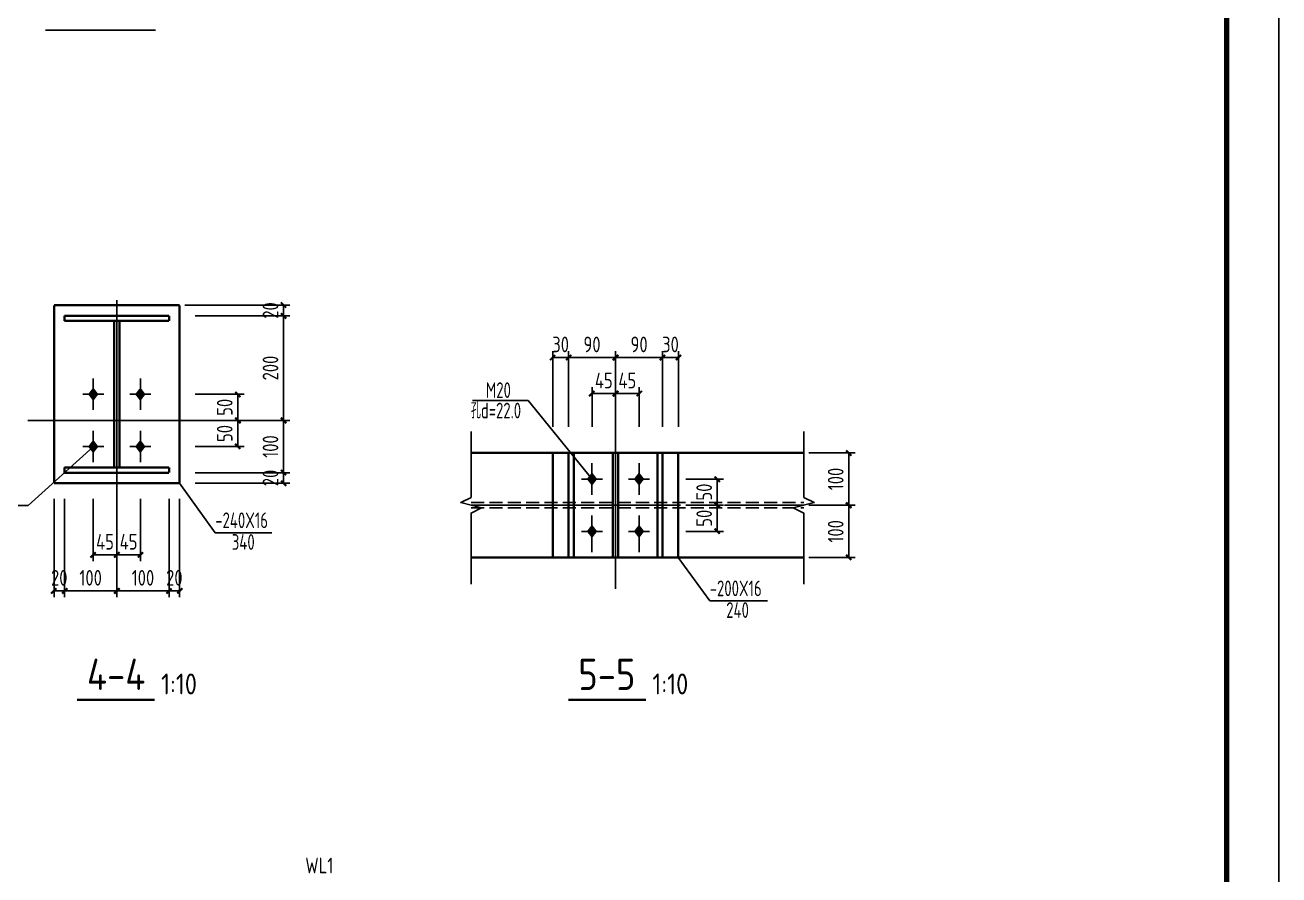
# Model space of a CAD drawing. Header units: millimetres. Extents: x 865974 to 875117, y 41124 to 44891.
# Drawn here: x 871367.6 to 871607.2, y 41283.9 to 41446.3 of the extents above; entities that cross this region are included whole.
import ezdxf

# ---------------------------------------------------------------- set-up
doc = ezdxf.new("R2010")
doc.units = ezdxf.units.MM
doc.header["$LTSCALE"] = 1000
doc.header["$MEASUREMENT"] = 0
for name, pattern in [('2', [11.4, 9, -0.9, 0.6, -0.9]), ('DASH', [0.35, 0.25, -0.1]), ('DOTE', [2.42, 2, -0.2, 0.02, -0.2])]:
    doc.linetypes.add(name, pattern=pattern)
for name, color, linetype in [('10', 7, 'Continuous'), ('1000', 2, 'Continuous'), ('DIM', 7, 'Continuous'), ('DOTE', 1, 'DOTE'), ('M_Thin', 7, 'Continuous'), ('中文', 7, 'Continuous'), ('尺寸标注', 7, 'Continuous'), ('文字', 7, 'Continuous'), ('螺栓孔标注', 253, 'Continuous'), ('轴线', 253, '2'), ('钢板标注', 253, 'Continuous')]:
    doc.layers.add(name, color=color, linetype=linetype)
doc.layers.add('数字', color=3, linetype='Continuous', lineweight=9)
doc.styles.add('GBHZ', font='gbenor.shx', dxfattribs={"width": 0.9, "bigfont": 'gbcbig.shx'})
doc.dimstyles.new('Y10', dxfattribs={"dimscale": 0, "dimtxt": 3, "dimasz": 0.01, "dimexe": 1.2, "dimexo": 1, "dimgap": 1, "dimtad": 1, "dimdec": 0, "dimlfac": 10, "dimzin": 0, "dimdsep": 46, "dimtxsty": 'GBHZ', "dimblk1": 'DX', "dimblk2": 'DX', "dimsah": 1, "dimcen": 0.09, "dimdle": 1, "dimadec": 0, "dimazin": 0, "dimtfac": 1, "dimtdec": 0, "dimtix": 1, "dimtmove": 2, "dimatfit": 3, "dimldrblk": 'DX', "dimfxl": 0, "dimtolj": 1, "dimtzin": 0, "dimarcsym": 0})

# ---------------------------------------------------------------- blocks, each defined once
blk = doc.blocks.new('DX')
at = {"color": 0, "linetype": 'ByBlock', "const_width": 40}
blk.add_lwpolyline([(-54, -51), (46, 49)], dxfattribs=at)
blk = doc.blocks.new('*D415')
at = {"layer": 'Defpoints', "color": 0, "transparency": 16777216}
for p in [(871399.09, 41360.74), (871416.97, 41360.74), (871399.09, 41358.74)]:
    blk.add_point(p, dxfattribs=at)
at = {"layer": 'DIM', "color": 0, "lineweight": -2, "transparency": 16777216}
for p, q in [((871400.09, 41360.74), (871418.17, 41360.74)), ((871416.97, 41360.75), (871416.97, 41360.76)), ((871416.97, 41358.74), (871416.97, 41360.74)), ((871400.09, 41358.74), (871418.17, 41358.74)), ((871416.97, 41358.73), (871416.97, 41358.72))]:
    blk.add_line(p, q, dxfattribs=at)
at = {"layer": 'DIM', "color": 0, "lineweight": -2, "transparency": 16777216, "xscale": 0.01, "yscale": 0.01, "zscale": 0.01}
for p, rotation in [((871416.97, 41360.74), 270), ((871416.97, 41358.74), 90)]:
    blk.add_blockref('DX', p, dxfattribs=dict(at, rotation=rotation))
at = {"layer": 'DIM', "color": 0, "transparency": 16777216, "insert": (871414.47, 41359.74), "char_height": 3, "attachment_point": 5, "rotation": 90, "style": 'GBHZ'}
blk.add_mtext('\\A1;20', dxfattribs=at)
blk = doc.blocks.new('*D416')
at = {"layer": 'Defpoints', "color": 0, "transparency": 16777216}
for p in [(871399.09, 41370.74), (871416.97, 41370.74), (871399.09, 41360.74)]:
    blk.add_point(p, dxfattribs=at)
at = {"layer": 'DIM', "color": 0, "lineweight": -2, "transparency": 16777216}
for p, q in [((871400.09, 41370.74), (871418.17, 41370.74)), ((871416.97, 41360.75), (871416.97, 41370.73)), ((871400.09, 41360.74), (871418.17, 41360.74))]:
    blk.add_line(p, q, dxfattribs=at)
at = {"layer": 'DIM', "color": 0, "lineweight": -2, "transparency": 16777216, "xscale": 0.01, "yscale": 0.01, "zscale": 0.01}
for p, rotation in [((871416.97, 41370.74), 90), ((871416.97, 41360.74), 270)]:
    blk.add_blockref('DX', p, dxfattribs=dict(at, rotation=rotation))
at = {"layer": 'DIM', "color": 0, "transparency": 16777216, "insert": (871414.47, 41365.74), "char_height": 3, "attachment_point": 5, "rotation": 90, "style": 'GBHZ'}
blk.add_mtext('\\A1;100', dxfattribs=at)
blk = doc.blocks.new('*D417')
at = {"layer": 'Defpoints', "color": 0, "transparency": 16777216}
for p in [(871399.09, 41390.74), (871416.97, 41390.74), (871399.09, 41370.74)]:
    blk.add_point(p, dxfattribs=at)
at = {"layer": 'DIM', "color": 0, "lineweight": -2, "transparency": 16777216}
for p, q in [((871400.09, 41390.74), (871418.17, 41390.74)), ((871416.97, 41370.75), (871416.97, 41390.73)), ((871400.09, 41370.74), (871418.17, 41370.74))]:
    blk.add_line(p, q, dxfattribs=at)
at = {"layer": 'DIM', "color": 0, "lineweight": -2, "transparency": 16777216, "xscale": 0.01, "yscale": 0.01, "zscale": 0.01}
for p, rotation in [((871416.97, 41390.74), 90), ((871416.97, 41370.74), 270)]:
    blk.add_blockref('DX', p, dxfattribs=dict(at, rotation=rotation))
at = {"layer": 'DIM', "color": 0, "transparency": 16777216, "insert": (871414.47, 41380.74), "char_height": 3, "attachment_point": 5, "rotation": 90, "style": 'GBHZ'}
blk.add_mtext('\\A1;200', dxfattribs=at)
blk = doc.blocks.new('*D418')
at = {"layer": 'Defpoints', "color": 0, "transparency": 16777216}
for p in [(871399.09, 41370.74), (871408.22, 41370.74), (871399.09, 41365.74)]:
    blk.add_point(p, dxfattribs=at)
at = {"layer": 'DIM', "color": 0, "lineweight": -2, "transparency": 16777216}
for p, q in [((871400.09, 41370.74), (871409.42, 41370.74)), ((871408.22, 41365.75), (871408.22, 41370.73)), ((871400.09, 41365.74), (871409.42, 41365.74))]:
    blk.add_line(p, q, dxfattribs=at)
at = {"layer": 'DIM', "color": 0, "lineweight": -2, "transparency": 16777216, "xscale": 0.01, "yscale": 0.01, "zscale": 0.01}
for p, rotation in [((871408.22, 41370.74), 90), ((871408.22, 41365.74), 270)]:
    blk.add_blockref('DX', p, dxfattribs=dict(at, rotation=rotation))
at = {"layer": 'DIM', "color": 0, "transparency": 16777216, "insert": (871405.72, 41368.24), "char_height": 3, "attachment_point": 5, "rotation": 90, "style": 'GBHZ'}
blk.add_mtext('\\A1;50', dxfattribs=at)
blk = doc.blocks.new('*D419')
at = {"layer": 'Defpoints', "color": 0, "transparency": 16777216}
for p in [(871399.09, 41375.74), (871408.22, 41375.74), (871399.09, 41370.74)]:
    blk.add_point(p, dxfattribs=at)
at = {"layer": 'DIM', "color": 0, "lineweight": -2, "transparency": 16777216}
for p, q in [((871400.09, 41375.74), (871409.42, 41375.74)), ((871408.22, 41370.75), (871408.22, 41375.73)), ((871400.09, 41370.74), (871409.42, 41370.74))]:
    blk.add_line(p, q, dxfattribs=at)
at = {"layer": 'DIM', "color": 0, "lineweight": -2, "transparency": 16777216, "xscale": 0.01, "yscale": 0.01, "zscale": 0.01}
for p, rotation in [((871408.22, 41375.74), 90), ((871408.22, 41370.74), 270)]:
    blk.add_blockref('DX', p, dxfattribs=dict(at, rotation=rotation))
at = {"layer": 'DIM', "color": 0, "transparency": 16777216, "insert": (871405.72, 41373.24), "char_height": 3, "attachment_point": 5, "rotation": 90, "style": 'GBHZ'}
blk.add_mtext('\\A1;50', dxfattribs=at)
blk = doc.blocks.new('*D420')
at = {"layer": 'Defpoints', "color": 0, "transparency": 16777216}
for p in [(871373.09, 41356.74), (871375.09, 41356.74), (871375.09, 41338.16)]:
    blk.add_point(p, dxfattribs=at)
at = {"layer": 'DIM', "color": 0, "lineweight": -2, "transparency": 16777216}
for p, q in [((871373.09, 41355.74), (871373.09, 41336.96)), ((871375.09, 41355.74), (871375.09, 41336.96)), ((871373.08, 41338.16), (871373.07, 41338.16)), ((871373.09, 41338.16), (871375.09, 41338.16)), ((871375.1, 41338.16), (871375.11, 41338.16))]:
    blk.add_line(p, q, dxfattribs=at)
at = {"layer": 'DIM', "color": 0, "lineweight": -2, "transparency": 16777216, "xscale": 0.01, "yscale": 0.01, "zscale": 0.01}
blk.add_blockref('DX', (871373.09, 41338.16), dxfattribs=at)
at = {"layer": 'DIM', "color": 0, "lineweight": -2, "transparency": 16777216, "xscale": 0.01, "yscale": 0.01, "zscale": 0.01, "rotation": 180}
blk.add_blockref('DX', (871375.09, 41338.16), dxfattribs=at)
at = {"layer": 'DIM', "color": 0, "transparency": 16777216, "insert": (871374.09, 41340.66), "char_height": 3, "attachment_point": 5, "style": 'GBHZ'}
blk.add_mtext('\\A1;20', dxfattribs=at)
blk = doc.blocks.new('*D421')
at = {"layer": 'Defpoints', "color": 0, "transparency": 16777216}
for p in [(871375.09, 41356.74), (871385.09, 41356.74), (871385.09, 41338.16)]:
    blk.add_point(p, dxfattribs=at)
at = {"layer": 'DIM', "color": 0, "lineweight": -2, "transparency": 16777216}
for p, q in [((871375.09, 41355.74), (871375.09, 41336.96)), ((871385.09, 41355.74), (871385.09, 41336.96)), ((871375.1, 41338.16), (871385.08, 41338.16))]:
    blk.add_line(p, q, dxfattribs=at)
at = {"layer": 'DIM', "color": 0, "lineweight": -2, "transparency": 16777216, "xscale": 0.01, "yscale": 0.01, "zscale": 0.01, "rotation": 180}
blk.add_blockref('DX', (871375.09, 41338.16), dxfattribs=at)
at = {"layer": 'DIM', "color": 0, "lineweight": -2, "transparency": 16777216, "xscale": 0.01, "yscale": 0.01, "zscale": 0.01}
blk.add_blockref('DX', (871385.09, 41338.16), dxfattribs=at)
at = {"layer": 'DIM', "color": 0, "transparency": 16777216, "insert": (871380.09, 41340.66), "char_height": 3, "attachment_point": 5, "style": 'GBHZ'}
blk.add_mtext('\\A1;100', dxfattribs=at)
blk = doc.blocks.new('*D422')
at = {"layer": 'Defpoints', "color": 0, "transparency": 16777216}
for p in [(871385.09, 41356.74), (871395.09, 41356.74), (871395.09, 41338.16)]:
    blk.add_point(p, dxfattribs=at)
at = {"layer": 'DIM', "color": 0, "lineweight": -2, "transparency": 16777216}
for p, q in [((871385.09, 41355.74), (871385.09, 41336.96)), ((871395.09, 41355.74), (871395.09, 41336.96)), ((871385.1, 41338.16), (871395.08, 41338.16))]:
    blk.add_line(p, q, dxfattribs=at)
at = {"layer": 'DIM', "color": 0, "lineweight": -2, "transparency": 16777216, "xscale": 0.01, "yscale": 0.01, "zscale": 0.01, "rotation": 180}
blk.add_blockref('DX', (871385.09, 41338.16), dxfattribs=at)
at = {"layer": 'DIM', "color": 0, "lineweight": -2, "transparency": 16777216, "xscale": 0.01, "yscale": 0.01, "zscale": 0.01}
blk.add_blockref('DX', (871395.09, 41338.16), dxfattribs=at)
at = {"layer": 'DIM', "color": 0, "transparency": 16777216, "insert": (871390.09, 41340.66), "char_height": 3, "attachment_point": 5, "style": 'GBHZ'}
blk.add_mtext('\\A1;100', dxfattribs=at)
blk = doc.blocks.new('*D423')
at = {"layer": 'Defpoints', "color": 0, "transparency": 16777216}
for p in [(871395.09, 41356.74), (871397.09, 41356.74), (871397.09, 41338.16)]:
    blk.add_point(p, dxfattribs=at)
at = {"layer": 'DIM', "color": 0, "lineweight": -2, "transparency": 16777216}
for p, q in [((871395.09, 41355.74), (871395.09, 41336.96)), ((871397.09, 41355.74), (871397.09, 41336.96)), ((871395.08, 41338.16), (871395.07, 41338.16)), ((871395.09, 41338.16), (871397.09, 41338.16)), ((871397.1, 41338.16), (871397.11, 41338.16))]:
    blk.add_line(p, q, dxfattribs=at)
at = {"layer": 'DIM', "color": 0, "lineweight": -2, "transparency": 16777216, "xscale": 0.01, "yscale": 0.01, "zscale": 0.01}
blk.add_blockref('DX', (871395.09, 41338.16), dxfattribs=at)
at = {"layer": 'DIM', "color": 0, "lineweight": -2, "transparency": 16777216, "xscale": 0.01, "yscale": 0.01, "zscale": 0.01, "rotation": 180}
blk.add_blockref('DX', (871397.09, 41338.16), dxfattribs=at)
at = {"layer": 'DIM', "color": 0, "transparency": 16777216, "insert": (871396.09, 41340.66), "char_height": 3, "attachment_point": 5, "style": 'GBHZ'}
blk.add_mtext('\\A1;20', dxfattribs=at)
blk = doc.blocks.new('*D424')
at = {"layer": 'Defpoints', "color": 0, "transparency": 16777216}
for p in [(871380.59, 41356.74), (871385.09, 41356.74), (871385.09, 41345.05)]:
    blk.add_point(p, dxfattribs=at)
at = {"layer": 'DIM', "color": 0, "lineweight": -2, "transparency": 16777216}
for p, q in [((871380.59, 41355.74), (871380.59, 41343.85)), ((871385.09, 41355.74), (871385.09, 41343.85)), ((871380.58, 41345.05), (871380.57, 41345.05)), ((871380.59, 41345.05), (871385.09, 41345.05)), ((871385.1, 41345.05), (871385.11, 41345.05))]:
    blk.add_line(p, q, dxfattribs=at)
at = {"layer": 'DIM', "color": 0, "lineweight": -2, "transparency": 16777216, "xscale": 0.01, "yscale": 0.01, "zscale": 0.01}
blk.add_blockref('DX', (871380.59, 41345.05), dxfattribs=at)
at = {"layer": 'DIM', "color": 0, "lineweight": -2, "transparency": 16777216, "xscale": 0.01, "yscale": 0.01, "zscale": 0.01, "rotation": 180}
blk.add_blockref('DX', (871385.09, 41345.05), dxfattribs=at)
at = {"layer": 'DIM', "color": 0, "transparency": 16777216, "insert": (871382.84, 41347.55), "char_height": 3, "attachment_point": 5, "style": 'GBHZ'}
blk.add_mtext('\\A1;45', dxfattribs=at)
blk = doc.blocks.new('*D425')
at = {"layer": 'Defpoints', "color": 0, "transparency": 16777216}
for p in [(871385.09, 41356.74), (871389.59, 41356.74), (871389.59, 41345.05)]:
    blk.add_point(p, dxfattribs=at)
at = {"layer": 'DIM', "color": 0, "lineweight": -2, "transparency": 16777216}
for p, q in [((871385.09, 41355.74), (871385.09, 41343.85)), ((871389.59, 41355.74), (871389.59, 41343.85)), ((871385.08, 41345.05), (871385.07, 41345.05)), ((871385.09, 41345.05), (871389.59, 41345.05)), ((871389.6, 41345.05), (871389.61, 41345.05))]:
    blk.add_line(p, q, dxfattribs=at)
at = {"layer": 'DIM', "color": 0, "lineweight": -2, "transparency": 16777216, "xscale": 0.01, "yscale": 0.01, "zscale": 0.01}
blk.add_blockref('DX', (871385.09, 41345.05), dxfattribs=at)
at = {"layer": 'DIM', "color": 0, "lineweight": -2, "transparency": 16777216, "xscale": 0.01, "yscale": 0.01, "zscale": 0.01, "rotation": 180}
blk.add_blockref('DX', (871389.59, 41345.05), dxfattribs=at)
at = {"layer": 'DIM', "color": 0, "transparency": 16777216, "insert": (871387.34, 41347.55), "char_height": 3, "attachment_point": 5, "style": 'GBHZ'}
blk.add_mtext('\\A1;45', dxfattribs=at)
blk = doc.blocks.new('*D426')
at = {"layer": 'Defpoints', "color": 0, "transparency": 16777216}
for p in [(871397.09, 41392.74), (871400.09, 41390.74), (871416.97, 41390.74)]:
    blk.add_point(p, dxfattribs=at)
at = {"layer": 'DIM', "color": 0, "lineweight": -2, "transparency": 16777216}
for p, q in [((871398.09, 41392.74), (871418.17, 41392.74)), ((871416.97, 41392.75), (871416.97, 41392.76)), ((871416.97, 41392.74), (871416.97, 41390.74)), ((871401.09, 41390.74), (871418.17, 41390.74)), ((871416.97, 41390.73), (871416.97, 41390.72))]:
    blk.add_line(p, q, dxfattribs=at)
at = {"layer": 'DIM', "color": 0, "lineweight": -2, "transparency": 16777216, "xscale": 0.01, "yscale": 0.01, "zscale": 0.01}
for p, rotation in [((871416.97, 41392.74), 270), ((871416.97, 41390.74), 90)]:
    blk.add_blockref('DX', p, dxfattribs=dict(at, rotation=rotation))
at = {"layer": 'DIM', "color": 0, "transparency": 16777216, "insert": (871414.47, 41391.74), "char_height": 3, "attachment_point": 5, "rotation": 90, "style": 'GBHZ'}
blk.add_mtext('\\A1;20', dxfattribs=at)
blk = doc.blocks.new('*D427')
at = {"layer": 'Defpoints', "color": 0, "transparency": 16777216}
for p in [(871492.87, 41354.54), (871499.87, 41354.54), (871492.87, 41349.54)]:
    blk.add_point(p, dxfattribs=at)
at = {"layer": 'DIM', "color": 0, "lineweight": -2, "transparency": 16777216}
for p, q in [((871493.87, 41354.54), (871501.07, 41354.54)), ((871499.87, 41349.55), (871499.87, 41354.53)), ((871493.87, 41349.54), (871501.07, 41349.54))]:
    blk.add_line(p, q, dxfattribs=at)
at = {"layer": 'DIM', "color": 0, "lineweight": -2, "transparency": 16777216, "xscale": 0.01, "yscale": 0.01, "zscale": 0.01}
for p, rotation in [((871499.87, 41354.54), 90), ((871499.87, 41349.54), 270)]:
    blk.add_blockref('DX', p, dxfattribs=dict(at, rotation=rotation))
at = {"layer": 'DIM', "color": 0, "transparency": 16777216, "insert": (871497.37, 41352.04), "char_height": 3, "attachment_point": 5, "rotation": 90, "style": 'GBHZ'}
blk.add_mtext('\\A1;50', dxfattribs=at)
blk = doc.blocks.new('*D428')
at = {"layer": 'Defpoints', "color": 0, "transparency": 16777216}
for p in [(871492.87, 41359.54), (871499.87, 41359.54), (871492.87, 41354.54)]:
    blk.add_point(p, dxfattribs=at)
at = {"layer": 'DIM', "color": 0, "lineweight": -2, "transparency": 16777216}
for p, q in [((871493.87, 41359.54), (871501.07, 41359.54)), ((871499.87, 41354.55), (871499.87, 41359.53)), ((871493.87, 41354.54), (871501.07, 41354.54))]:
    blk.add_line(p, q, dxfattribs=at)
at = {"layer": 'DIM', "color": 0, "lineweight": -2, "transparency": 16777216, "xscale": 0.01, "yscale": 0.01, "zscale": 0.01}
for p, rotation in [((871499.87, 41359.54), 90), ((871499.87, 41354.54), 270)]:
    blk.add_blockref('DX', p, dxfattribs=dict(at, rotation=rotation))
at = {"layer": 'DIM', "color": 0, "transparency": 16777216, "insert": (871497.37, 41357.04), "char_height": 3, "attachment_point": 5, "rotation": 90, "style": 'GBHZ'}
blk.add_mtext('\\A1;50', dxfattribs=at)
blk = doc.blocks.new('*D429')
at = {"layer": 'Defpoints', "color": 0, "transparency": 16777216}
for p in [(871471.43, 41382.75), (871468.43, 41368.54), (871471.43, 41368.54)]:
    blk.add_point(p, dxfattribs=at)
at = {"layer": 'DIM', "color": 0, "lineweight": -2, "transparency": 16777216}
for p, q in [((871468.43, 41369.54), (871468.43, 41383.95)), ((871471.43, 41369.54), (871471.43, 41383.95)), ((871468.42, 41382.75), (871468.41, 41382.75)), ((871468.43, 41382.75), (871471.43, 41382.75)), ((871471.44, 41382.75), (871471.45, 41382.75))]:
    blk.add_line(p, q, dxfattribs=at)
at = {"layer": 'DIM', "color": 0, "lineweight": -2, "transparency": 16777216, "xscale": 0.01, "yscale": 0.01, "zscale": 0.01}
blk.add_blockref('DX', (871468.43, 41382.75), dxfattribs=at)
at = {"layer": 'DIM', "color": 0, "lineweight": -2, "transparency": 16777216, "xscale": 0.01, "yscale": 0.01, "zscale": 0.01, "rotation": 180}
blk.add_blockref('DX', (871471.43, 41382.75), dxfattribs=at)
at = {"layer": 'DIM', "color": 0, "transparency": 16777216, "insert": (871469.93, 41385.25), "char_height": 3, "attachment_point": 5, "style": 'GBHZ'}
blk.add_mtext('\\A1;30', dxfattribs=at)
blk = doc.blocks.new('*D430')
at = {"layer": 'Defpoints', "color": 0, "transparency": 16777216}
for p in [(871480.43, 41382.75), (871471.43, 41368.54), (871480.43, 41368.54)]:
    blk.add_point(p, dxfattribs=at)
at = {"layer": 'DIM', "color": 0, "lineweight": -2, "transparency": 16777216}
for p, q in [((871471.43, 41369.54), (871471.43, 41383.95)), ((871480.43, 41369.54), (871480.43, 41383.95)), ((871471.44, 41382.75), (871480.42, 41382.75))]:
    blk.add_line(p, q, dxfattribs=at)
at = {"layer": 'DIM', "color": 0, "lineweight": -2, "transparency": 16777216, "xscale": 0.01, "yscale": 0.01, "zscale": 0.01, "rotation": 180}
blk.add_blockref('DX', (871471.43, 41382.75), dxfattribs=at)
at = {"layer": 'DIM', "color": 0, "lineweight": -2, "transparency": 16777216, "xscale": 0.01, "yscale": 0.01, "zscale": 0.01}
blk.add_blockref('DX', (871480.43, 41382.75), dxfattribs=at)
at = {"layer": 'DIM', "color": 0, "transparency": 16777216, "insert": (871475.93, 41385.25), "char_height": 3, "attachment_point": 5, "style": 'GBHZ'}
blk.add_mtext('\\A1;90', dxfattribs=at)
blk = doc.blocks.new('*D431')
at = {"layer": 'Defpoints', "color": 0, "transparency": 16777216}
for p in [(871489.43, 41382.75), (871480.43, 41368.54), (871489.43, 41368.54)]:
    blk.add_point(p, dxfattribs=at)
at = {"layer": 'DIM', "color": 0, "lineweight": -2, "transparency": 16777216}
for p, q in [((871480.43, 41369.54), (871480.43, 41383.95)), ((871489.43, 41369.54), (871489.43, 41383.95)), ((871480.44, 41382.75), (871489.42, 41382.75))]:
    blk.add_line(p, q, dxfattribs=at)
at = {"layer": 'DIM', "color": 0, "lineweight": -2, "transparency": 16777216, "xscale": 0.01, "yscale": 0.01, "zscale": 0.01, "rotation": 180}
blk.add_blockref('DX', (871480.43, 41382.75), dxfattribs=at)
at = {"layer": 'DIM', "color": 0, "lineweight": -2, "transparency": 16777216, "xscale": 0.01, "yscale": 0.01, "zscale": 0.01}
blk.add_blockref('DX', (871489.43, 41382.75), dxfattribs=at)
at = {"layer": 'DIM', "color": 0, "transparency": 16777216, "insert": (871484.93, 41385.25), "char_height": 3, "attachment_point": 5, "style": 'GBHZ'}
blk.add_mtext('\\A1;90', dxfattribs=at)
blk = doc.blocks.new('*D432')
at = {"layer": 'Defpoints', "color": 0, "transparency": 16777216}
for p in [(871492.43, 41382.75), (871489.43, 41368.54), (871492.43, 41368.54)]:
    blk.add_point(p, dxfattribs=at)
at = {"layer": 'DIM', "color": 0, "lineweight": -2, "transparency": 16777216}
for p, q in [((871489.43, 41369.54), (871489.43, 41383.95)), ((871492.43, 41369.54), (871492.43, 41383.95)), ((871489.42, 41382.75), (871489.41, 41382.75)), ((871489.43, 41382.75), (871492.43, 41382.75)), ((871492.44, 41382.75), (871492.45, 41382.75))]:
    blk.add_line(p, q, dxfattribs=at)
at = {"layer": 'DIM', "color": 0, "lineweight": -2, "transparency": 16777216, "xscale": 0.01, "yscale": 0.01, "zscale": 0.01}
blk.add_blockref('DX', (871489.43, 41382.75), dxfattribs=at)
at = {"layer": 'DIM', "color": 0, "lineweight": -2, "transparency": 16777216, "xscale": 0.01, "yscale": 0.01, "zscale": 0.01, "rotation": 180}
blk.add_blockref('DX', (871492.43, 41382.75), dxfattribs=at)
at = {"layer": 'DIM', "color": 0, "transparency": 16777216, "insert": (871490.93, 41385.25), "char_height": 3, "attachment_point": 5, "style": 'GBHZ'}
blk.add_mtext('\\A1;30', dxfattribs=at)
blk = doc.blocks.new('*D433')
at = {"layer": 'Defpoints', "color": 0, "transparency": 16777216}
for p in [(871480.43, 41375.86), (871475.93, 41368.54), (871480.43, 41368.54)]:
    blk.add_point(p, dxfattribs=at)
at = {"layer": 'DIM', "color": 0, "lineweight": -2, "transparency": 16777216}
for p, q in [((871475.92, 41375.86), (871475.91, 41375.86)), ((871475.93, 41369.54), (871475.93, 41377.06)), ((871475.93, 41375.86), (871480.43, 41375.86)), ((871480.43, 41369.54), (871480.43, 41377.06)), ((871480.44, 41375.86), (871480.45, 41375.86))]:
    blk.add_line(p, q, dxfattribs=at)
at = {"layer": 'DIM', "color": 0, "lineweight": -2, "transparency": 16777216, "xscale": 0.01, "yscale": 0.01, "zscale": 0.01}
blk.add_blockref('DX', (871475.93, 41375.86), dxfattribs=at)
at = {"layer": 'DIM', "color": 0, "lineweight": -2, "transparency": 16777216, "xscale": 0.01, "yscale": 0.01, "zscale": 0.01, "rotation": 180}
blk.add_blockref('DX', (871480.43, 41375.86), dxfattribs=at)
at = {"layer": 'DIM', "color": 0, "transparency": 16777216, "insert": (871478.18, 41378.36), "char_height": 3, "attachment_point": 5, "style": 'GBHZ'}
blk.add_mtext('\\A1;45', dxfattribs=at)
blk = doc.blocks.new('*D434')
at = {"layer": 'Defpoints', "color": 0, "transparency": 16777216}
for p in [(871484.93, 41375.86), (871480.43, 41368.54), (871484.93, 41368.54)]:
    blk.add_point(p, dxfattribs=at)
at = {"layer": 'DIM', "color": 0, "lineweight": -2, "transparency": 16777216}
for p, q in [((871480.42, 41375.86), (871480.41, 41375.86)), ((871480.43, 41369.54), (871480.43, 41377.06)), ((871480.43, 41375.86), (871484.93, 41375.86)), ((871484.93, 41369.54), (871484.93, 41377.06)), ((871484.94, 41375.86), (871484.95, 41375.86))]:
    blk.add_line(p, q, dxfattribs=at)
at = {"layer": 'DIM', "color": 0, "lineweight": -2, "transparency": 16777216, "xscale": 0.01, "yscale": 0.01, "zscale": 0.01}
blk.add_blockref('DX', (871480.43, 41375.86), dxfattribs=at)
at = {"layer": 'DIM', "color": 0, "lineweight": -2, "transparency": 16777216, "xscale": 0.01, "yscale": 0.01, "zscale": 0.01, "rotation": 180}
blk.add_blockref('DX', (871484.93, 41375.86), dxfattribs=at)
at = {"layer": 'DIM', "color": 0, "transparency": 16777216, "insert": (871482.68, 41378.36), "char_height": 3, "attachment_point": 5, "style": 'GBHZ'}
blk.add_mtext('\\A1;45', dxfattribs=at)
blk = doc.blocks.new('*D435')
at = {"layer": 'Defpoints', "color": 0, "transparency": 16777216}
for p in [(871516.4, 41364.54), (871516.4, 41354.54), (871525.01, 41354.54)]:
    blk.add_point(p, dxfattribs=at)
at = {"layer": 'DIM', "color": 0, "lineweight": -2, "transparency": 16777216}
for p, q in [((871517.4, 41364.54), (871526.21, 41364.54)), ((871525.01, 41364.53), (871525.01, 41354.55)), ((871517.4, 41354.54), (871526.21, 41354.54))]:
    blk.add_line(p, q, dxfattribs=at)
at = {"layer": 'DIM', "color": 0, "lineweight": -2, "transparency": 16777216, "xscale": 0.01, "yscale": 0.01, "zscale": 0.01}
for p, rotation in [((871525.01, 41364.54), 90), ((871525.01, 41354.54), 270)]:
    blk.add_blockref('DX', p, dxfattribs=dict(at, rotation=rotation))
at = {"layer": 'DIM', "color": 0, "transparency": 16777216, "insert": (871522.51, 41359.54), "char_height": 3, "attachment_point": 5, "rotation": 90, "style": 'GBHZ'}
blk.add_mtext('\\A1;100', dxfattribs=at)
blk = doc.blocks.new('*D436')
at = {"layer": 'Defpoints', "color": 0, "transparency": 16777216}
for p in [(871516.4, 41354.54), (871516.4, 41344.54), (871525.01, 41344.54)]:
    blk.add_point(p, dxfattribs=at)
at = {"layer": 'DIM', "color": 0, "lineweight": -2, "transparency": 16777216}
for p, q in [((871517.4, 41354.54), (871526.21, 41354.54)), ((871525.01, 41354.53), (871525.01, 41344.55)), ((871517.4, 41344.54), (871526.21, 41344.54))]:
    blk.add_line(p, q, dxfattribs=at)
at = {"layer": 'DIM', "color": 0, "lineweight": -2, "transparency": 16777216, "xscale": 0.01, "yscale": 0.01, "zscale": 0.01}
for p, rotation in [((871525.01, 41354.54), 90), ((871525.01, 41344.54), 270)]:
    blk.add_blockref('DX', p, dxfattribs=dict(at, rotation=rotation))
at = {"layer": 'DIM', "color": 0, "transparency": 16777216, "insert": (871522.51, 41349.54), "char_height": 3, "attachment_point": 5, "rotation": 90, "style": 'GBHZ'}
blk.add_mtext('\\A1;100', dxfattribs=at)

msp = doc.modelspace()

# ---------------------------------------------------------------- linework, layer by layer
at = {"color": 0}
msp.add_line((871607.235, 41717.604), (871607.235, 41123.604), dxfattribs=at)
at = {"color": 0, "const_width": 1}
msp.add_lwpolyline([(871597.235, 41133.604), (870791.235, 41133.604), (870791.235, 41707.604), (871597.235, 41707.604)], close=True, dxfattribs=at)
at = {"layer": '10', "color": 253}
for p, q in [((871380.589, 41378.739), (871380.589, 41372.739)), ((871389.589, 41378.739), (871389.589, 41372.739)), ((871382.589, 41375.739), (871378.589, 41375.739)), ((871391.589, 41375.739), (871387.589, 41375.739)), ((871380.589, 41368.739), (871380.589, 41362.739)), ((871389.589, 41368.739), (871389.589, 41362.739)), ((871382.589, 41365.739), (871378.589, 41365.739)), ((871391.589, 41365.739), (871387.589, 41365.739)), ((871475.926, 41362.536), (871475.926, 41356.536)), ((871484.926, 41362.536), (871484.926, 41356.536)), ((871477.926, 41359.536), (871473.926, 41359.536)), ((871486.926, 41359.536), (871482.926, 41359.536)), ((871475.926, 41352.536), (871475.926, 41345.536)), ((871484.926, 41352.536), (871484.926, 41345.536)), ((871477.926, 41349.536), (871473.926, 41349.536)), ((871486.926, 41349.536), (871482.926, 41349.536))]:
    msp.add_line(p, q, dxfattribs=at)
at = {"layer": '10', "const_width": 0.45, "elevation": 3}
for points in [[(871377.476, 41317.362), (871392.34, 41317.362)], [(871471.392, 41317.362), (871486.255, 41317.362)]]:
    msp.add_lwpolyline(points, dxfattribs=at)
at = {"layer": '10'}
for points in [[(871380.589, 41377.039), (871379.589, 41375.739), (871381.589, 41375.739), (871380.589, 41374.439)], [(871389.589, 41377.039), (871388.589, 41375.739), (871390.589, 41375.739), (871389.589, 41374.439)], [(871380.589, 41367.039), (871379.589, 41365.739), (871381.589, 41365.739), (871380.589, 41364.439)], [(871389.589, 41367.039), (871388.589, 41365.739), (871390.589, 41365.739), (871389.589, 41364.439)], [(871475.926, 41360.836), (871474.926, 41359.536), (871476.926, 41359.536), (871475.926, 41358.236)], [(871484.926, 41360.836), (871483.926, 41359.536), (871485.926, 41359.536), (871484.926, 41358.236)], [(871475.926, 41350.836), (871474.926, 41349.536), (871476.926, 41349.536), (871475.926, 41348.236)], [(871484.926, 41350.836), (871483.926, 41349.536), (871485.926, 41349.536), (871484.926, 41348.236)]]:
    msp.add_solid(points, dxfattribs=at)
at = {"layer": '1000', "const_width": 0.45}
for points in [[(871373.089, 41392.739), (871373.089, 41358.739)], [(871397.089, 41392.739), (871373.089, 41392.739)], [(871397.089, 41358.739), (871397.089, 41392.739)], [(871373.089, 41358.739), (871397.089, 41358.739)]]:
    msp.add_lwpolyline(points, dxfattribs=at)
at = {"layer": 'DOTE', "linetype": 'DOTE', "ltscale": 0.02}
for p, q in [((871385.089, 41353.739), (871385.089, 41397.739)), ((871480.426, 41338.536), (871480.426, 41374.177)), ((871368.089, 41370.739), (871402.089, 41370.739)), ((871452.826, 41354.536), (871516.396, 41354.536))]:
    msp.add_line(p, q, dxfattribs=at)
at = {"layer": 'M_Thin'}
for points in [[(871452.826, 41339.436), (871452.826, 41353.036), (871454.826, 41354.036), (871450.826, 41355.036), (871452.826, 41356.036), (871452.826, 41368.636)], [(871516.396, 41339.436), (871516.396, 41353.036), (871514.396, 41354.036), (871518.396, 41355.036), (871516.396, 41356.036), (871516.396, 41368.636)]]:
    msp.add_lwpolyline(points, dxfattribs=at)
at = {"layer": '尺寸标注', "color": 3, "linetype": 'DASH', "ltscale": 0.01}
for p, q in [((871452.826, 41355.036), (871516.396, 41355.036)), ((871452.826, 41354.036), (871516.396, 41354.036))]:
    msp.add_line(p, q, dxfattribs=at)
at = {"layer": '尺寸标注', "color": 3, "const_width": 0.45}
for points in [[(871375.089, 41390.739), (871375.089, 41389.739)], [(871395.089, 41390.739), (871375.089, 41390.739)], [(871395.089, 41389.739), (871395.089, 41390.739)], [(871375.089, 41389.739), (871395.089, 41389.739)], [(871384.589, 41361.739), (871384.589, 41389.739)], [(871385.589, 41361.739), (871385.589, 41389.739)], [(871452.826, 41364.536), (871516.396, 41364.536)], [(871468.426, 41344.536), (871468.426, 41364.536)], [(871471.426, 41344.536), (871471.426, 41364.536)], [(871472.426, 41344.536), (871472.426, 41364.536)], [(871479.926, 41344.536), (871479.926, 41364.536)], [(871480.926, 41344.536), (871480.926, 41364.536)], [(871488.426, 41344.536), (871488.426, 41364.536)], [(871489.426, 41344.536), (871489.426, 41364.536)], [(871492.426, 41344.536), (871492.426, 41364.536)], [(871375.089, 41361.739), (871375.089, 41360.739)], [(871395.089, 41361.739), (871375.089, 41361.739)], [(871395.089, 41360.739), (871395.089, 41361.739)], [(871375.089, 41360.739), (871395.089, 41360.739)], [(871452.826, 41344.536), (871468.426, 41344.536)], [(871468.426, 41344.536), (871516.396, 41344.536)], [(871471.426, 41344.536), (871472.426, 41344.536)], [(871479.926, 41344.536), (871480.926, 41344.536)], [(871488.426, 41344.536), (871489.426, 41344.536)]]:
    msp.add_lwpolyline(points, dxfattribs=at)
at = {"layer": '文字', "color": 6, "const_width": 0.32}
msp.add_lwpolyline([(871371.42, 41445.311), (871392.539, 41445.311)], dxfattribs=at)
at = {"layer": '螺栓孔标注'}
for p, q in [((871463.754, 41374.571), (871453.062, 41374.571)), ((871475.926, 41359.586), (871463.754, 41374.571)), ((871380.589, 41365.689), (871368.147, 41354.483)), ((871368.147, 41354.483), (871357.455, 41354.483))]:
    msp.add_line(p, q, dxfattribs=at)
at = {"layer": '螺栓孔标注', "const_width": 0.1}
for points in [[(871380.639, 41365.739, 1), (871380.539, 41365.739, 1), (871380.639, 41365.739, 1)], [(871475.976, 41349.536, 1), (871475.876, 41349.536, 1), (871475.976, 41349.536, 1)]]:
    msp.add_lwpolyline(points, format="xyb", close=True, dxfattribs=at)
at = {"layer": '钢板标注'}
for p, q in [((871397.089, 41358.739), (871403.905, 41349.253)), ((871403.905, 41349.253), (871414.734, 41349.253)), ((871492.426, 41344.536), (871498.465, 41336.248)), ((871498.465, 41336.248), (871509.466, 41336.248))]:
    msp.add_line(p, q, dxfattribs=at)
at = {"layer": '钢板标注', "const_width": 0.1}
msp.add_lwpolyline([(871397.139, 41358.739, 1), (871397.039, 41358.739, 1), (871397.139, 41358.739, 1)], format="xyb", close=True, dxfattribs=at)

# ---------------------------------------------------------------- texts
at = {"layer": '中文', "style": 'GBHZ'}
for p in [(871393.565, 41318.378, 2.991), (871487.481, 41318.378, 2.991)]:
    msp.add_text('1:10', height=4, dxfattribs=at).set_placement(p)
at = {"layer": '数字', "style": 'GBHZ', "width": 0.9}
msp.add_text('WL1', height=3, dxfattribs=at).set_placement((871421.118, 41284.197))
at = {"layer": '螺栓孔标注', "style": 'GBHZ', "width": 0.8}
for s, p in [('M20', (871455.637, 41375.022)), ('孔d=22.0', (871452.762, 41371.123))]:
    msp.add_text(s, height=3, dxfattribs=at).set_placement(p)
at = {"layer": '轴线', "color": 61, "linetype": 'ByBlock', "style": 'GBHZ'}
for s, p in [('4-4', (871379.386, 41319.217, 3)), ('5-5', (871473.301, 41319.217, 3))]:
    msp.add_text(s, height=6, dxfattribs=at).set_placement(p)
at = {"layer": '钢板标注', "style": 'GBHZ', "width": 0.8}
for s, p in [('-240X16', (871403.916, 41350.153)), ('340', (871407.074, 41346.003)), ('-200X16', (871498.43, 41337.148)), ('240', (871501.589, 41332.998))]:
    msp.add_text(s, height=3, dxfattribs=at).set_placement(p)

# ---------------------------------------------------------------- dimensions: what is measured, and where the dimension line sits
at = {"layer": 'DIM'}
for base, p1, p2, picture, middle in [((871416.971, 41390.739), (871397.089, 41392.739), (871400.089, 41390.739), '*D426', (871414.471, 41391.739)), ((871416.971, 41390.739), (871399.089, 41370.739), (871399.089, 41390.739), '*D417', (871414.471, 41380.739)), ((871408.216, 41375.739), (871399.089, 41370.739), (871399.089, 41375.739), '*D419', (871405.716, 41373.239)), ((871416.971, 41370.739), (871399.089, 41360.739), (871399.089, 41370.739), '*D416', (871414.471, 41365.739)), ((871408.216, 41370.739), (871399.089, 41365.739), (871399.089, 41370.739), '*D418', (871405.716, 41368.239)), ((871525.005, 41354.536), (871516.396, 41364.536), (871516.396, 41354.536), '*D435', (871522.505, 41359.536)), ((871416.971, 41360.739), (871399.089, 41358.739), (871399.089, 41360.739), '*D415', (871414.471, 41359.739)), ((871499.867, 41359.536), (871492.873, 41354.536), (871492.873, 41359.536), '*D428', (871497.367, 41357.036)), ((871499.867, 41354.536), (871492.873, 41349.536), (871492.873, 41354.536), '*D427', (871497.367, 41352.036)), ((871525.005, 41344.536), (871516.396, 41354.536), (871516.396, 41344.536), '*D436', (871522.505, 41349.536))]:
    dim = msp.add_linear_dim(base=base, p1=p1, p2=p2, angle=90, dimstyle='Y10', override={"dimscale": 1}, dxfattribs=at)
    dim.commit()
    dim.dimension.update_dxf_attribs({"geometry": picture, "text_midpoint": middle})
for base, p1, p2, picture, middle in [((871471.426, 41382.754), (871468.426, 41368.536), (871471.426, 41368.536), '*D429', (871469.926, 41385.254)), ((871480.426, 41382.754), (871471.426, 41368.536), (871480.426, 41368.536), '*D430', (871475.926, 41385.254)), ((871489.426, 41382.754), (871480.426, 41368.536), (871489.426, 41368.536), '*D431', (871484.926, 41385.254)), ((871492.426, 41382.754), (871489.426, 41368.536), (871492.426, 41368.536), '*D432', (871490.926, 41385.254)), ((871480.426, 41375.863), (871475.926, 41368.536), (871480.426, 41368.536), '*D433', (871478.176, 41378.363)), ((871484.926, 41375.863), (871480.426, 41368.536), (871484.926, 41368.536), '*D434', (871482.676, 41378.363)), ((871375.089, 41338.162), (871373.089, 41356.739), (871375.089, 41356.739), '*D420', (871374.089, 41340.662)), ((871385.089, 41338.162), (871375.089, 41356.739), (871385.089, 41356.739), '*D421', (871380.089, 41340.662)), ((871385.089, 41345.053), (871380.589, 41356.739), (871385.089, 41356.739), '*D424', (871382.839, 41347.553)), ((871389.589, 41345.053), (871385.089, 41356.739), (871389.589, 41356.739), '*D425', (871387.339, 41347.553)), ((871395.089, 41338.162), (871385.089, 41356.739), (871395.089, 41356.739), '*D422', (871390.089, 41340.662)), ((871397.089, 41338.162), (871395.089, 41356.739), (871397.089, 41356.739), '*D423', (871396.089, 41340.662))]:
    dim = msp.add_linear_dim(base=base, p1=p1, p2=p2, dimstyle='Y10', override={"dimscale": 1}, dxfattribs=at)
    dim.commit()
    dim.dimension.update_dxf_attribs({"geometry": picture, "text_midpoint": middle})

doc.saveas('drawing.dxf')
